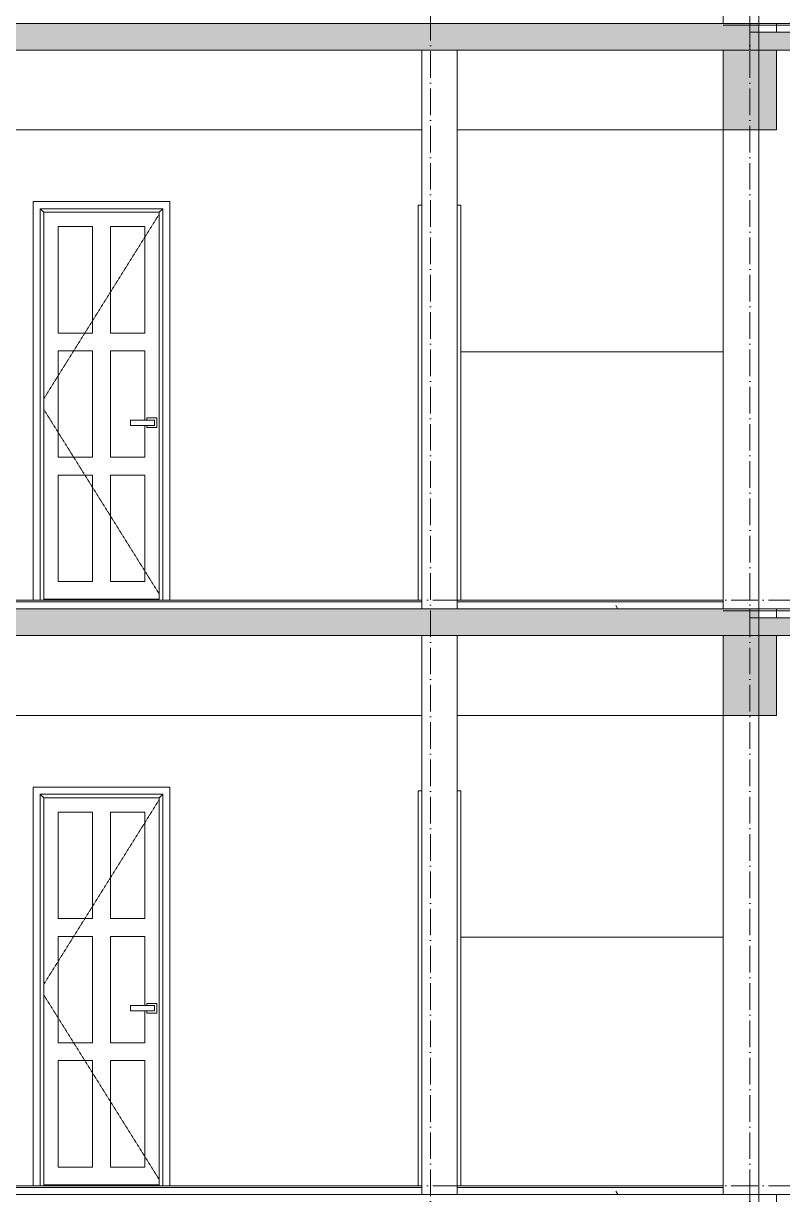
# Model space of a CAD drawing. Header units: millimetres. Extents: x -7075 to 54747, y -13937 to 93540.
# Drawn here: x 28855 to 33134, y 68050 to 74650 of the extents above; entities that cross this region are included whole.
import ezdxf

# ---------------------------------------------------------------- set-up
doc = ezdxf.new("R2010")
doc.units = ezdxf.units.MM
doc.linetypes.add('Dash 1_16_', pattern=[3.175, 1.5875, -1.5875])
doc.linetypes.add('Grid Line', pattern=[4.2, 3, -0.6, 0, -0.6])
for name, color, linetype, lineweight in [('A-DOOR', 31, 'Continuous', 5), ('A-FLOR-MCUT', 3, 'Continuous', 9), ('CUA', 31, 'Continuous', 9), ('NET CAT', 3, 'Continuous', 5), ('NET CATConcrete', 3, 'Continuous', 5), ('NET THAY 2', 55, 'Continuous', 5), ('NET-CAT', 3, 'Continuous', 15), ('NET-THAY', 2, 'Continuous', 9), ('TRUC', 225, 'Continuous', 5)]:
    doc.layers.add(name, color=color, linetype=linetype, lineweight=lineweight)
pattern_1 = [(0, (19236.3, 86000), (812.8, 203.2), [67.056, -542.544, 67.056, -542.544, -3251.2]), (0, (19236.3, 86000), (812.8, 203.2), [-1219.2, 67.056, -1152.144, 67.056, -542.544, -1422.4]), (0, (19236.3, 86000), (812.8, 203.2), [-3048, 67.056, -339.344, 67.056, -948.944]), (120, (19541.1, 86101.6), (-582.3764, 602.3054), [67.056, -542.544, 67.056, -3793.744]), (120, (19541.1, 86101.6), (-582.3764, 602.3054), [-676.656, -542.544, 67.056, -1152.144, -2032]), (120, (19541.1, 86101.6), (-582.3764, 602.3054), [-2438.4, 67.056, -542.544, 67.056, -1355.344]), (120, (19541.1, 86101.6), (-582.3764, 602.3054), [-3115.056, -339.344, 67.056, -948.944]), (240, (19642.7, 86508), (-230.4236, -805.5054), [67.056, -542.544, 67.056, -3793.744]), (240, (19642.7, 86508), (-230.4236, -805.5054), [-676.656, -542.544, 67.056, -1152.144, -2032]), (240, (19642.7, 86508), (-230.4236, -805.5054), [-2438.4, 67.056, -542.544, 67.056, -1355.344]), (240, (19642.7, 86508), (-230.4236, -805.5054), [-3115.056, -339.344, 67.056, -948.944])]
pattern_2 = [(0, (19236.3, 89300), (812.8, 203.2), [67.056, -542.544, 67.056, -542.544, -3251.2]), (0, (19236.3, 89300), (812.8, 203.2), [-1219.2, 67.056, -1152.144, 67.056, -542.544, -1422.4]), (0, (19236.3, 89300), (812.8, 203.2), [-3048, 67.056, -339.344, 67.056, -948.944]), (120, (19541.1, 89401.6), (-582.3764, 602.3054), [67.056, -542.544, 67.056, -3793.744]), (120, (19541.1, 89401.6), (-582.3764, 602.3054), [-676.656, -542.544, 67.056, -1152.144, -2032]), (120, (19541.1, 89401.6), (-582.3764, 602.3054), [-2438.4, 67.056, -542.544, 67.056, -1355.344]), (120, (19541.1, 89401.6), (-582.3764, 602.3054), [-3115.056, -339.344, 67.056, -948.944]), (240, (19642.7, 89808), (-230.4236, -805.5054), [67.056, -542.544, 67.056, -3793.744]), (240, (19642.7, 89808), (-230.4236, -805.5054), [-676.656, -542.544, 67.056, -1152.144, -2032]), (240, (19642.7, 89808), (-230.4236, -805.5054), [-2438.4, 67.056, -542.544, 67.056, -1355.344]), (240, (19642.7, 89808), (-230.4236, -805.5054), [-3115.056, -339.344, 67.056, -948.944])]

# ---------------------------------------------------------------- blocks, each defined once
blk = doc.blocks.new('M_Concrete-Rectangular-Column - C10-1500 x 300mm-V84-A-A')
at = {"layer": 'NET CAT', "color": 4}
for p, q in [((32799.9, 77350), (32799.9, 74650)), ((32799.9, 74050), (32799.9, 71350))]:
    blk.add_line(p, q, dxfattribs=at)
blk = doc.blocks.new('ALC1807-ASCENT PLAZA-KET CAU 180524_rvt-1-A-A')
at = {"layer": 'NET CAT', "color": 4}
blk.add_line((32799.9, 70750), (32799.9, 68050), dxfattribs=at)
at = {"color": 4, "lineweight": 5}
blk.add_blockref('M_Concrete-Rectangular-Column - C10-1500 x 300mm-V84-A-A', (0, 0), dxfattribs=at)
blk = doc.blocks.new('CUA VAO CAN HO - Type 1-1365711-A-A')
at = {"layer": 'CUA', "lineweight": 5}
for p, q in [((31079.9, 20826), (31079.9, 18600)), ((31099.9, 20826), (31079.9, 20826)), ((31319.9, 20826), (31299.9, 20826)), ((31319.9, 18600), (31319.9, 20826))]:
    blk.add_line(p, q, dxfattribs=at)
blk = doc.blocks.new('CUA WC - Type 1-V62-A-A')
at = {"layer": 'A-DOOR'}
for p, q in [((29050.9, 20105), (29050.9, 20705)), ((29050.9, 20705), (29244.9, 20705)), ((29244.9, 20705), (29244.9, 20105)), ((29344.9, 20105), (29344.9, 20705)), ((29344.9, 20705), (29538.9, 20705)), ((29538.9, 20705), (29538.9, 20105)), ((29244.9, 20105), (29050.9, 20105)), ((29538.9, 20105), (29344.9, 20105)), ((29050.9, 19405), (29050.9, 20005)), ((29050.9, 20005), (29244.9, 20005)), ((29244.9, 20005), (29244.9, 19405)), ((29344.9, 19405), (29344.9, 20005)), ((29344.9, 20005), (29538.9, 20005)), ((29538.9, 20005), (29538.9, 19615)), ((29538.9, 19585), (29538.9, 19405)), ((29244.9, 19405), (29050.9, 19405)), ((29538.9, 19405), (29344.9, 19405)), ((29050.9, 18705), (29050.9, 19305)), ((29050.9, 19305), (29244.9, 19305)), ((29244.9, 19305), (29244.9, 18705)), ((29344.9, 18705), (29344.9, 19305)), ((29344.9, 19305), (29538.9, 19305)), ((29538.9, 19305), (29538.9, 18705)), ((29244.9, 18705), (29050.9, 18705)), ((29538.9, 18705), (29344.9, 18705)), ((28969.9, 18605), (29619.9, 18605))]:
    blk.add_line(p, q, dxfattribs=at)
at = {"layer": 'CUA', "lineweight": 5}
for p, q in [((28909.9, 20846), (29679.9, 20846)), ((28909.9, 18600), (28909.9, 20846)), ((28969.9, 20786), (28949.9, 20806)), ((28949.9, 20806), (28949.9, 18600)), ((28949.9, 20806), (29639.9, 20806)), ((29619.9, 20786), (29639.9, 20806)), ((29639.9, 20806), (29639.9, 18600)), ((29679.9, 20846), (29679.9, 18600)), ((28969.9, 20786), (28969.9, 18600)), ((29619.9, 20786), (28969.9, 20786)), ((29619.9, 18600), (29619.9, 20786)), ((29458.9, 19615), (29593.9, 19615)), ((29458.9, 19615), (29458.9, 19585)), ((29551.4, 19627.5), (29551.4, 19615)), ((29606.4, 19627.5), (29551.4, 19627.5)), ((29593.9, 19585), (29593.9, 19615)), ((29606.4, 19572.5), (29606.4, 19627.5)), ((29593.9, 19585), (29458.9, 19585)), ((29551.4, 19585), (29551.4, 19572.5)), ((29551.4, 19572.5), (29606.4, 19572.5))]:
    blk.add_line(p, q, dxfattribs=at)
at = {"layer": 'CUA', "linetype": 'Dash 1_16_', "lineweight": 5}
for p, q in [((29619.9, 20774.6), (28969.9, 19735.4)), ((28969.9, 19674.6), (29619.9, 18635.4))]:
    blk.add_line(p, q, dxfattribs=at)

msp = doc.modelspace()

# ---------------------------------------------------------------- hatches: boundary and pattern name
at = {"layer": 'NET CAT', "lineweight": 9}
h = msp.add_hatch(color=7, dxfattribs=at)
h.paths.add_polyline_path([(40110.6, 74500), (41499.9, 74500), (41499.9, 74650), (35649.9, 74650), (35649.9, 74500), (36906.2, 74500)], flags=0)
h.paths.add_polyline_path([(6949.9, 74500), (6949.9, 74650), (1099.9, 74650), (1099.9, 74500), (1657.6, 74500)], flags=0)
h.paths.add_polyline_path([(9649.9, 74500), (11599.9, 74500), (11599.9, 74650), (9649.9, 74650)], flags=0)
h.paths.add_polyline_path([(32949.9, 74500), (32949.9, 74650), (24699.9, 74650), (24699.9, 74500), (32799.9, 74500)], flags=0)
h = msp.add_hatch(color=7, dxfattribs=at)
h.paths.add_polyline_path([(40110.6, 74500), (41499.9, 74500), (41499.9, 74650), (35599.9, 74650), (35599.9, 74500), (36906.2, 74500)])
h.paths.add_polyline_path([(1099.9, 74500), (6949.9, 74500), (6949.9, 74650), (1099.9, 74650)])
h.paths.add_polyline_path([(9599.9, 74500), (11599.9, 74500), (11599.9, 74650), (9599.9, 74650)])
h.paths.add_polyline_path([(32999.9, 74500), (32999.9, 74650), (24699.9, 74650), (24699.9, 74500), (32900.6, 74500)])
h = msp.add_hatch(color=7, dxfattribs=at)
h.paths.add_polyline_path([(40110.6, 71200), (41499.9, 71200), (41499.9, 71350), (35649.9, 71350), (35649.9, 71200), (36906.2, 71200)], flags=0)
h.paths.add_polyline_path([(6949.9, 71200), (6949.9, 71350), (1099.9, 71350), (1099.9, 71200), (1657.6, 71200)], flags=0)
h.paths.add_polyline_path([(9649.9, 71200), (11599.9, 71200), (11599.9, 71350), (9649.9, 71350)], flags=0)
h.paths.add_polyline_path([(32949.9, 71200), (32949.9, 71350), (24699.9, 71350), (24699.9, 71200), (32799.9, 71200)], flags=0)
h = msp.add_hatch(color=7, dxfattribs=at)
h.paths.add_polyline_path([(40110.6, 71200), (41499.9, 71200), (41499.9, 71350), (35599.9, 71350), (35599.9, 71200), (36906.2, 71200)])
h.paths.add_polyline_path([(1099.9, 71200), (6949.9, 71200), (6949.9, 71350), (1099.9, 71350)])
h.paths.add_polyline_path([(9599.9, 71200), (11599.9, 71200), (11599.9, 71350), (9599.9, 71350)])
h.paths.add_polyline_path([(32999.9, 71200), (32999.9, 71350), (24699.9, 71350), (24699.9, 71200), (32900.6, 71200)])
at = {"layer": 'NET CAT'}
h = msp.add_hatch(dxfattribs=at)
h.set_pattern_fill('FP_2', color=10, style=0, pattern_type=2)
h.set_pattern_definition([(0, (19236.3, 89300), (1625.6, 406.4), [67.056, -1152.144, 67.056, -1152.144, -6502.4]), (0, (19236.3, 89300), (1625.6, 406.4), [-2438.4, 67.056, -2371.344, 67.056, -1152.144, -2844.8]), (0, (19236.3, 89300), (1625.6, 406.4), [-6096, 67.056, -745.744, 67.056, -1964.944]), (120, (19845.9, 89503.2), (-1164.753, 1204.611), [67.056, -1152.144, 67.056, -7654.544]), (120, (19845.9, 89503.2), (-1164.753, 1204.611), [-1286.256, -1152.144, 67.056, -2371.344, -4064]), (120, (19845.9, 89503.2), (-1164.753, 1204.611), [-4876.8, 67.056, -1152.144, 67.056, -2777.744]), (120, (19845.9, 89503.2), (-1164.753, 1204.611), [-6163.056, -745.744, 67.056, -1964.944]), (240, (20049.1, 90316), (-460.847, -1611.011), [67.056, -1152.144, 67.056, -7654.544]), (240, (20049.1, 90316), (-460.847, -1611.011), [-1286.256, -1152.144, 67.056, -2371.344, -4064]), (240, (20049.1, 90316), (-460.847, -1611.011), [-4876.8, 67.056, -1152.144, 67.056, -2777.744]), (240, (20049.1, 90316), (-460.847, -1611.011), [-6163.056, -745.744, 67.056, -1964.944])])
h.paths.add_polyline_path([(9799.9, 71350), (11519.9, 71350), (11519.9, 71390), (9799.9, 71390), (9799.9, 71376.2)], flags=0)
h.paths.add_polyline_path([(31299.9, 71350), (32799.9, 71350), (32799.9, 71390), (31299.9, 71390), (31299.9, 71376.2)], flags=0)
h = msp.add_hatch(dxfattribs=at)
h.set_pattern_fill('FP_4', color=10, style=0, pattern_type=2)
h.set_pattern_definition(pattern_2)
h.paths.add_polyline_path([(31119.9, 71390), (31119.9, 71400), (24899.9, 71400), (24899.9, 71390), (30497.3, 71390)], flags=0)
h = msp.add_hatch(dxfattribs=at)
h.set_pattern_fill('FP_4', color=10, style=0, pattern_type=2)
h.set_pattern_definition(pattern_2)
h.paths.add_polyline_path([(28895.1, 71350), (31119.9, 71350), (31119.9, 71390), (24899.9, 71390), (24899.9, 71350), (27292.9, 71350)], flags=0)
h = msp.add_hatch(dxfattribs=at)
h.set_pattern_fill('FP_2', color=10, style=0, pattern_type=2)
h.set_pattern_definition([(0, (19236.3, 86000), (1625.6, 406.4), [67.056, -1152.144, 67.056, -1152.144, -6502.4]), (0, (19236.3, 86000), (1625.6, 406.4), [-2438.4, 67.056, -2371.344, 67.056, -1152.144, -2844.8]), (0, (19236.3, 86000), (1625.6, 406.4), [-6096, 67.056, -745.744, 67.056, -1964.944]), (120, (19845.9, 86203.2), (-1164.753, 1204.611), [67.056, -1152.144, 67.056, -7654.544]), (120, (19845.9, 86203.2), (-1164.753, 1204.611), [-1286.256, -1152.144, 67.056, -2371.344, -4064]), (120, (19845.9, 86203.2), (-1164.753, 1204.611), [-4876.8, 67.056, -1152.144, 67.056, -2777.744]), (120, (19845.9, 86203.2), (-1164.753, 1204.611), [-6163.056, -745.744, 67.056, -1964.944]), (240, (20049.1, 87016), (-460.847, -1611.011), [67.056, -1152.144, 67.056, -7654.544]), (240, (20049.1, 87016), (-460.847, -1611.011), [-1286.256, -1152.144, 67.056, -2371.344, -4064]), (240, (20049.1, 87016), (-460.847, -1611.011), [-4876.8, 67.056, -1152.144, 67.056, -2777.744]), (240, (20049.1, 87016), (-460.847, -1611.011), [-6163.056, -745.744, 67.056, -1964.944])])
h.paths.add_polyline_path([(9799.9, 68050), (11519.9, 68050), (11519.9, 68090), (9799.9, 68090), (9799.9, 68076.2)], flags=0)
h.paths.add_polyline_path([(31299.9, 68050), (32799.9, 68050), (32799.9, 68090), (31299.9, 68090), (31299.9, 68076.2)], flags=0)
h = msp.add_hatch(dxfattribs=at)
h.set_pattern_fill('FP_4', color=10, style=0, pattern_type=2)
h.set_pattern_definition(pattern_1)
h.paths.add_polyline_path([(31119.9, 68090), (31119.9, 68100), (24899.9, 68100), (24899.9, 68090), (30497.3, 68090)], flags=0)
h = msp.add_hatch(dxfattribs=at)
h.set_pattern_fill('FP_4', color=10, style=0, pattern_type=2)
h.set_pattern_definition(pattern_1)
h.paths.add_polyline_path([(28895.1, 68050), (31119.9, 68050), (31119.9, 68090), (24899.9, 68090), (24899.9, 68050), (27292.9, 68050)], flags=0)
at = {"layer": 'NET CATConcrete'}
for points in [[(33099.9, 74050), (33099.9, 74500), (32799.9, 74500), (32799.9, 74050)], [(33099.9, 70750), (33099.9, 71200), (32799.9, 71200), (32799.9, 70750)]]:
    msp.add_hatch(color=256, dxfattribs=at).paths.add_polyline_path(points, flags=0)
at = {"layer": 'NET-THAY'}
for points in [[(33099.9, 74500), (35649.9, 74500), (35649.9, 74600), (32949.9, 74600), (32949.9, 74500)], [(33099.9, 74500), (35599.9, 74500), (35599.9, 74600), (32949.9, 74600), (32949.9, 74500)], [(33099.9, 71200), (35649.9, 71200), (35649.9, 71300), (32949.9, 71300), (32949.9, 71200)], [(33099.9, 71200), (35599.9, 71200), (35599.9, 71300), (32949.9, 71300), (32949.9, 71200)]]:
    msp.add_hatch(color=7, dxfattribs=at).paths.add_polyline_path(points, flags=0)

# ---------------------------------------------------------------- linework, layer by layer
at = {"layer": 'A-FLOR-MCUT'}
for p, q in [((32799.9, 74650), (31299.9, 74650)), ((32799.9, 71350), (31299.9, 71350)), ((31299.9, 71350), (32799.9, 71350)), ((32799.9, 68050), (31299.9, 68050)), ((31299.9, 68050), (32799.9, 68050))]:
    msp.add_line(p, q, dxfattribs=at)
at = {"layer": 'NET CAT', "lineweight": 13}
for p, q in [((33099.9, 74650), (32949.9, 74650)), ((33099.9, 74650), (32999.9, 74650)), ((33099.9, 74600), (33099.9, 74650)), ((32799.9, 74500), (32799.9, 74050)), ((33099.9, 74050), (33099.9, 74500)), ((32799.9, 74050), (33099.9, 74050)), ((33099.9, 71350), (32949.9, 71350)), ((33099.9, 71350), (32999.9, 71350)), ((33099.9, 71300), (33099.9, 71350)), ((32799.9, 71200), (32799.9, 70750)), ((33099.9, 70750), (33099.9, 71200)), ((32799.9, 70750), (33099.9, 70750)), ((33099.9, 68050), (32949.9, 68050)), ((33099.9, 68050), (32999.9, 68050)), ((33099.9, 68000), (33099.9, 68050))]:
    msp.add_line(p, q, dxfattribs=at)
at = {"layer": 'NET CATConcrete'}
for p, q in [((32949.9, 74650), (32949.9, 74600)), ((32999.9, 74650), (32999.9, 74600)), ((32949.9, 74600), (33099.9, 74600)), ((32999.9, 74600), (33099.9, 74600)), ((32949.9, 74500), (32799.9, 74500)), ((32999.9, 74500), (32799.9, 74500)), ((33099.9, 74500), (32949.9, 74500)), ((33099.9, 74500), (32999.9, 74500)), ((31099.9, 74050), (25949.9, 74050)), ((32799.9, 74050), (31299.9, 74050)), ((32949.9, 71350), (32949.9, 71300)), ((32999.9, 71350), (32999.9, 71300)), ((32949.9, 71300), (33099.9, 71300)), ((32999.9, 71300), (33099.9, 71300)), ((32949.9, 71200), (32799.9, 71200)), ((32999.9, 71200), (32799.9, 71200)), ((33099.9, 71200), (32949.9, 71200)), ((33099.9, 71200), (32999.9, 71200)), ((31099.9, 70750), (25949.9, 70750)), ((32799.9, 70750), (31299.9, 70750)), ((32949.9, 68050), (32949.9, 68000)), ((32999.9, 68050), (32999.9, 68000))]:
    msp.add_line(p, q, dxfattribs=at)
at = {"layer": 'NET THAY 2'}
for p, q in [((33799.9, 74640), (32799.9, 74640)), ((31099.9, 71400), (24899.9, 71400)), ((31099.9, 71390), (24899.9, 71390)), ((32799.9, 71400), (31299.9, 71400)), ((32799.9, 71390), (31299.9, 71390)), ((33799.9, 71350), (32799.9, 71350)), ((33799.9, 71340), (32799.9, 71340)), ((31099.9, 68100), (24899.9, 68100)), ((31099.9, 68090), (24899.9, 68090)), ((32799.9, 68100), (31299.9, 68100)), ((32799.9, 68090), (31299.9, 68090)), ((33799.9, 68050), (32799.9, 68050))]:
    msp.add_line(p, q, dxfattribs=at)
at = {"layer": 'NET-CAT'}
for p, q in [((32999.9, 74650), (32999.9, 77800)), ((32949.9, 74650), (24699.9, 74650)), ((31299.9, 74650), (24699.9, 74650)), ((32999.9, 74650), (32799.9, 74650)), ((32949.9, 74500), (32949.9, 74600)), ((32999.9, 74500), (32999.9, 74600)), ((35649.9, 74600), (33099.9, 74600)), ((35599.9, 74600), (33099.9, 74600)), ((23899.9, 74500), (32799.9, 74500)), ((24699.9, 74500), (32799.9, 74500)), ((31099.9, 74500), (31099.9, 71350)), ((31299.9, 74500), (31099.9, 74500)), ((31299.9, 74500), (31099.9, 74500)), ((31299.9, 71350), (31299.9, 74500)), ((32999.9, 74500), (32799.9, 74500)), ((32799.9, 74500), (32799.9, 71350)), ((32999.9, 71350), (32999.9, 74500)), ((33099.9, 74500), (42299.9, 74500)), ((33099.9, 74500), (42299.9, 74500)), ((32949.9, 71350), (24699.9, 71350)), ((31299.9, 71350), (24699.9, 71350)), ((24899.9, 71350), (31119.9, 71350)), ((31099.9, 71350), (31299.9, 71350)), ((32999.9, 71350), (32799.9, 71350)), ((32949.9, 71200), (32949.9, 71300)), ((32999.9, 71200), (32999.9, 71300)), ((35649.9, 71300), (33099.9, 71300)), ((35599.9, 71300), (33099.9, 71300)), ((23899.9, 71200), (32799.9, 71200)), ((24699.9, 71200), (32799.9, 71200)), ((31099.9, 71200), (31099.9, 68050)), ((31299.9, 71200), (31099.9, 71200)), ((31299.9, 71200), (31099.9, 71200)), ((31299.9, 68050), (31299.9, 71200)), ((32999.9, 71200), (32799.9, 71200)), ((32799.9, 71200), (32799.9, 68050)), ((32999.9, 68050), (32999.9, 71200)), ((33099.9, 71200), (42299.9, 71200)), ((33099.9, 71200), (42299.9, 71200)), ((32949.9, 68050), (24699.9, 68050)), ((31299.9, 68050), (24699.9, 68050)), ((24899.9, 68050), (31119.9, 68050)), ((31099.9, 68050), (31299.9, 68050)), ((32999.9, 68050), (32799.9, 68050))]:
    msp.add_line(p, q, dxfattribs=at)
at = {"layer": 'NET-THAY'}
for p, q in [((32949.9, 74600), (32949.9, 74650)), ((32999.9, 74600), (32999.9, 74650)), ((33099.9, 74650), (35299.9, 74650)), ((33099.9, 74600), (32949.9, 74600)), ((33099.9, 74600), (32999.9, 74600)), ((32799.9, 74500), (33099.9, 74500)), ((32799.9, 74500), (33099.9, 74500)), ((32799.9, 72800), (31319.9, 72800)), ((32949.9, 71300), (32949.9, 71350)), ((32999.9, 71300), (32999.9, 71350)), ((33099.9, 71350), (35299.9, 71350)), ((33099.9, 71300), (32949.9, 71300)), ((33099.9, 71300), (32999.9, 71300)), ((32799.9, 71200), (33099.9, 71200)), ((32799.9, 71200), (33099.9, 71200)), ((32799.9, 69500), (31319.9, 69500)), ((32949.9, 68000), (32949.9, 68050)), ((32999.9, 68000), (32999.9, 68050)), ((33099.9, 68050), (35299.9, 68050))]:
    msp.add_line(p, q, dxfattribs=at)
at = {"layer": 'TRUC', "linetype": 'Grid Line', "ltscale": 50}
for p, q in [((31149.9, -10536.9), (31149.9, 93540.4)), ((32949.9, -10536.9), (32949.9, 93540.4)), ((-7075.1, 71400), (51521, 71400)), ((-7075.1, 68100), (51521, 68100))]:
    msp.add_line(p, q, dxfattribs=at)

# ---------------------------------------------------------------- block references
at = {"lineweight": 5}
msp.add_blockref('ALC1807-ASCENT PLAZA-KET CAU 180524_rvt-1-A-A', (0, 0), dxfattribs=at)
at = {"layer": 'CUA'}
for name, p in [('CUA WC - Type 1-V62-A-A', (0, 52800)), ('CUA VAO CAN HO - Type 1-1365711-A-A', (0, 52800)), ('CUA WC - Type 1-V62-A-A', (0, 49500)), ('CUA VAO CAN HO - Type 1-1365711-A-A', (0, 49500))]:
    msp.add_blockref(name, p, dxfattribs=at)

doc.saveas('drawing.dxf')
